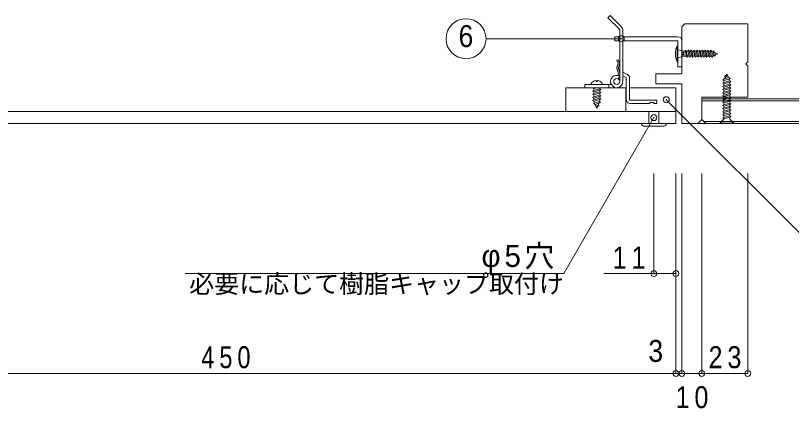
# Model space of a CAD drawing. Units: millimetres at full size, sheet at 1:5. Extents: x -4894 to 1000, y -688 to 1104.
# Drawn here: x 305.5 to 693.9, y -454.5 to -257.9 of the extents above; entities that cross this region are included whole.
import ezdxf
from ezdxf.enums import TextEntityAlignment as Align

# ---------------------------------------------------------------- set-up
doc = ezdxf.new("R2010")
doc.units = ezdxf.units.MM
doc.header["$LTSCALE"] = 5
doc.header["$PDMODE"] = 32
doc.header["$PDSIZE"] = 3
doc.linetypes.add('DASHED1', pattern=[1.8, 1.2, -0.6])
for name, color, linetype, lineweight in [('2-0_ＫＢ製品', 2, 'Continuous', 9), ('2-1_躯体', 3, 'Continuous', 9), ('2-3_寸法', 4, 'Continuous', 9), ('2-4_引出線字', 4, 'Continuous', 9), ('2-5_文字', 7, 'Continuous', 9), ('2-8_他製品', 7, 'Continuous', 9), ('2-9_他製品', 7, 'Continuous', 9), ('2-A_ベース', 3, 'Continuous', 9), ('2-B_2-Bﾚｲﾔ', 7, 'Continuous', 9)]:
    doc.layers.add(name, color=color, linetype=linetype, lineweight=lineweight)
doc.styles.add('HGｺﾞｼｯｸM', font='')
doc.styles.get('HGｺﾞｼｯｸM').set_extended_font_data('HGｺﾞｼｯｸM')

# ---------------------------------------------------------------- blocks, each defined once
blk = doc.blocks.new('軽天フレキ3.5×25')
at = {"layer": '2-B_2-Bﾚｲﾔ'}
for p, q in [((-9.782, -1.065), (-10.462, 0.848)), ((-9.7, 1.164), (-9.02, -1.38)), ((-7.227, 1.532), (-8.153, 1.532)), ((-5.637, 1.532), (-6.563, 1.532)), ((-4.047, 1.532), (-4.973, 1.532)), ((-2.457, 1.532), (-3.383, 1.532)), ((-1.793, 1.532), (-0.867, 1.532)), ((-0.203, 1.532), (0.723, 1.532)), ((1.387, 1.532), (2.313, 1.532)), ((2.977, 1.532), (3.903, 1.532)), ((4.567, 1.532), (5.493, 1.532)), ((6.157, 1.532), (7.083, 1.532)), ((7.747, 1.532), (8.673, 1.532)), ((9.337, 1.532), (10.319, 1.532)), ((12.319, 3.532), (10.319, 1.532)), ((12.319, -3.468), (12.319, 3.532)), ((12.319, 3.532), (12.569, 3.532)), ((12.569, -3.468), (12.569, 3.532)), ((-6.432, -1.468), (-7.358, -1.468)), ((-4.842, -1.468), (-5.768, -1.468)), ((-3.252, -1.468), (-4.178, -1.468)), ((-1.662, -1.468), (-2.588, -1.468)), ((-0.998, -1.468), (-0.072, -1.468)), ((0.592, -1.468), (1.518, -1.468)), ((2.182, -1.468), (3.108, -1.468)), ((3.772, -1.468), (4.698, -1.468)), ((5.362, -1.468), (6.288, -1.468)), ((6.952, -1.468), (7.878, -1.468)), ((8.542, -1.468), (9.468, -1.468)), ((10.132, -1.468), (10.319, -1.468)), ((12.319, -3.468), (10.319, -1.468)), ((12.569, -3.468), (12.319, -3.468))]:
    blk.add_line(p, q, dxfattribs=at)
for points in [[(-8.022, -1.468), (-9.02, -1.38), (-9.31, -1.883), (-9.782, -1.065), (-10.747, -0.665), (-11.037, -1.167), (-11.51, -0.349), (-12.431, 0.032), (-10.462, 0.848), (-9.99, 1.666), (-9.7, 1.164), (-8.817, 1.532)], [(-11.51, -0.349), (-11.297, 0.187), (-10.747, -0.665)]]:
    blk.add_lwpolyline(points, dxfattribs=at)
for points in [[(-8.485, 2.107), (-8.817, 1.532), (-8.022, -1.468), (-7.69, -2.043), (-7.358, -1.468), (-8.153, 1.532)], [(-6.895, 2.107), (-7.227, 1.532), (-6.432, -1.468), (-6.1, -2.043), (-5.768, -1.468), (-6.563, 1.532)], [(-5.305, 2.107), (-5.637, 1.532), (-4.842, -1.468), (-4.51, -2.043), (-4.178, -1.468), (-4.973, 1.532)], [(-3.715, 2.107), (-4.047, 1.532), (-3.252, -1.468), (-2.92, -2.043), (-2.588, -1.468), (-3.383, 1.532)], [(-2.125, 2.107), (-2.457, 1.532), (-1.662, -1.468), (-1.33, -2.043), (-0.998, -1.468), (-1.793, 1.532)], [(-0.535, 2.107), (-0.867, 1.532), (-0.072, -1.468), (0.26, -2.043), (0.592, -1.468), (-0.203, 1.532)], [(1.055, 2.107), (0.723, 1.532), (1.518, -1.468), (1.85, -2.043), (2.182, -1.468), (1.387, 1.532)], [(2.645, 2.107), (2.313, 1.532), (3.108, -1.468), (3.44, -2.043), (3.772, -1.468), (2.977, 1.532)], [(4.235, 2.107), (3.903, 1.532), (4.698, -1.468), (5.03, -2.043), (5.362, -1.468), (4.567, 1.532)], [(5.825, 2.107), (5.493, 1.532), (6.288, -1.468), (6.62, -2.043), (6.952, -1.468), (6.157, 1.532)], [(7.415, 2.107), (7.083, 1.532), (7.878, -1.468), (8.21, -2.043), (8.542, -1.468), (7.747, 1.532)], [(9.005, 2.107), (8.673, 1.532), (9.468, -1.468), (9.8, -2.043), (10.132, -1.468), (9.337, 1.532)]]:
    blk.add_lwpolyline(points, close=True, dxfattribs=at)

msp = doc.modelspace()

# ---------------------------------------------------------------- linework, layer by layer
at = {"layer": '2-0_ＫＢ製品'}
for p, q in [((186, -306), (636, -306)), ((636, -312), (636, -306)), ((186, -312), (636, -312))]:
    msp.add_line(p, q, dxfattribs=at)
at = {"layer": '2-0_ＫＢ製品', "linetype": 'DASHED1'}
for p, q in [((622.5, -312), (622.5, -306)), ((627.5, -312), (627.5, -306))]:
    msp.add_line(p, q, dxfattribs=at)
at = {"layer": '2-1_躯体'}
for p, q in [((611.2, -294), (581, -294)), ((581, -306), (581, -294)), ((611, -294), (611, -306)), ((612.8, -294), (636, -294)), ((636, -306), (636, -294)), ((649, -310), (649, -299.5)), ((797, -299.5), (649, -299.5)), ((797, -300.5), (649, -300.5)), ((636, -306), (581, -306)), ((649, -310), (651, -312)), ((797, -311), (650, -311)), ((651, -312), (797, -312))]:
    msp.add_line(p, q, dxfattribs=at)
at = {"layer": '2-3_寸法'}
for p, q in [((625, -387), (625, -337)), ((636, -387), (636, -337)), ((639, -437), (639, -337)), ((649, -437), (649, -337)), ((672, -337), (672, -437)), ((636, -387), (600, -387)), ((636, -437), (636, -387)), ((186, -437), (636, -437)), ((636, -437), (639, -437)), ((639, -437), (649, -437)), ((649, -437), (672, -437))]:
    msp.add_line(p, q, dxfattribs=at)
for p in [(625, -387), (636, -387), (636, -437), (639, -437), (649, -437), (672, -437)]:
    msp.add_point(p, dxfattribs=at)
at = {"layer": '2-4_引出線字'}
for p, q in [((608.671, -269.5), (541, -269.5)), ((631.2, -300), (711.129, -379.929)), ((625, -309), (579.967, -387)), ((390.4, -387), (579.967, -387))]:
    msp.add_line(p, q, dxfattribs=at)
msp.add_circle((531, -269.5), 10, dxfattribs=at)
for p in [(608.671, -269.5), (631.2, -300), (625, -309), (672, -437)]:
    msp.add_point(p, dxfattribs=at)
at = {"layer": '2-8_他製品'}
for p, q in [((637, -268.5), (609.5, -268.5)), ((609.5, -270.5), (637, -270.5)), ((637, -283.5), (637, -270.5)), ((639, -270.5), (639, -283.5)), ((637, -283.5), (639, -283.5)), ((618.5, -312), (631.5, -312)), ((629.627, -313.3), (620.373, -313.3)), ((651, -312), (647, -312))]:
    msp.add_line(p, q, dxfattribs=at)
msp.add_lwpolyline([(607.9, -268.5), (605.5, -268.5), (605.5, -270.5), (607.9, -270.5)], dxfattribs=at)
for centre, start, end in [((637, -270.5), 0, 90), ((620.373, -311.3), 200.48732, 270), ((629.627, -311.3), 270, 339.51268)]:
    msp.add_arc(centre, 2, start, end, dxfattribs=at)
at = {"layer": '2-9_他製品', "lineweight": 18}
for p, q in [((603.163, -257.9), (602.031, -259.031)), ((607.9, -264.9), (602.031, -259.031)), ((608.621, -263.359), (603.163, -257.9)), ((607.9, -290.9), (607.9, -264.9)), ((609.5, -290.9), (609.5, -265.48)), ((607.2, -282), (606.457, -280.277)), ((607.2, -282), (606.457, -283.723)), ((607.843, -282.277), (607.1, -284)), ((606.433, -284.211), (607.653, -288.064)), ((607.1, -284), (607.9, -286.527)), ((611.73, -287.371), (609.5, -286.2)), ((607.9, -288.187), (607.126, -289.587)), ((611.2, -288.9), (609.5, -288.007)), ((611.2, -299.9), (611.2, -288.9)), ((603.687, -292.4), (590.4, -292.4)), ((590.4, -292.4), (590.4, -294)), ((606.4, -294), (590.4, -294)), ((602.4, -294), (602.4, -292.4)), ((622.9, -301.9), (613.2, -301.9)), ((624.9, -301.4), (622.9, -301.4)), ((622.9, -301.9), (622.9, -301.4)), ((624.9, -301.9), (624.9, -301.4)), ((626.4, -301.9), (624.9, -301.9)), ((626.4, -301.9), (626.4, -300.3))]:
    msp.add_line(p, q, dxfattribs=at)
for points in [[(607.843, -281.723), (607.1, -280), (606.457, -280.277)], [(626.4, -300.3), (612.8, -300.3), (612.8, -289.141)]]:
    msp.add_lwpolyline(points, dxfattribs=at)
msp.add_circle((606.4, -290.9), 1.5, dxfattribs=at)
for centre, radius, start, end in [((606.5, -265.48), 3, 360, 45), ((607.2, -282), 0.7, 336.67699, 23.32301), ((607.1, -284), 0.7, 156.67699, 197.56773), ((610.8, -289.141), 2, 360, 62.3), ((606.4, -290.9), 3.1, 61.06146, 360), ((613.2, -299.9), 2, 180, 270.00001)]:
    msp.add_arc(centre, radius, start, end, dxfattribs=at)
at = {"layer": '2-A_ベース'}
for p, q in [((640.5, -262), (639, -263.5)), ((639, -263.5), (639, -276)), ((640.5, -262), (672, -262)), ((640, -277), (639, -276)), ((671, -282), (672, -283)), ((672, -283), (672, -298.8)), ((626, -287), (639, -287)), ((626, -292), (626, -287)), ((626, -292), (639, -292)), ((649, -310), (649, -298.8)), ((672, -298.8), (649, -298.8))]:
    msp.add_line(p, q, dxfattribs=at)
for points in [[(671, -282), (672, -281), (672, -262)], [(640, -277), (639, -278), (639, -287)], [(649, -310), (647, -312), (639, -312), (639, -292)]]:
    msp.add_lwpolyline(points, dxfattribs=at)
at = {"layer": '2-B_2-Bﾚｲﾔ'}
for p, q in [((636.7, -273), (637, -273)), ((636.7, -273), (636.7, -281)), ((637, -273), (637, -281)), ((637, -275), (640, -275.7)), ((640, -275.7), (640.593, -275.7)), ((640, -275.7), (640, -278.3)), ((641.199, -275.7), (641.993, -275.7)), ((642.599, -275.7), (643.393, -275.7)), ((643.999, -275.7), (644.793, -275.7)), ((645.399, -275.7), (646.193, -275.7)), ((646.799, -275.7), (647.593, -275.7)), ((648.199, -275.7), (648.993, -275.7)), ((649.599, -275.7), (650.393, -275.7)), ((650.999, -275.7), (651.793, -275.7)), ((652.399, -275.7), (653.193, -275.7)), ((653.799, -275.7), (654.711, -276.052)), ((640, -278.3), (637, -279)), ((640, -278.3), (641.293, -278.3)), ((641.899, -278.3), (642.693, -278.3)), ((643.299, -278.3), (644.093, -278.3)), ((644.699, -278.3), (645.493, -278.3)), ((646.099, -278.3), (646.893, -278.3)), ((647.499, -278.3), (648.293, -278.3)), ((648.899, -278.3), (649.693, -278.3)), ((650.299, -278.3), (651.093, -278.3)), ((651.699, -278.3), (652.493, -278.3)), ((653.099, -278.3), (653.893, -278.3)), ((654.61, -277.99), (655.211, -277.741)), ((636.7, -281), (637, -281)), ((596.069, -290.524), (596.084, -290.898)), ((593.685, -291.997), (593.65, -292.4)), ((593.65, -292.4), (599.15, -292.4)), ((594.487, -294), (594.325, -294.094)), ((594.325, -294.094), (594.9, -294.426)), ((594.9, -294.426), (596.507, -294)), ((594.9, -294.426), (594.9, -295.352)), ((597.9, -294), (597.9, -294.557)), ((599.115, -291.997), (599.15, -292.4)), ((594.9, -295.352), (594.325, -295.684)), ((594.325, -295.684), (594.9, -296.016)), ((594.9, -296.942), (594.325, -297.274)), ((594.325, -297.274), (594.9, -297.606)), ((594.9, -298.532), (594.325, -298.864)), ((594.325, -298.864), (594.9, -299.196)), ((594.9, -296.016), (594.9, -296.942)), ((594.9, -297.606), (594.9, -298.532)), ((597.9, -295.221), (597.9, -296.147)), ((597.9, -296.811), (597.9, -297.737)), ((597.9, -298.401), (597.9, -299.327)), ((594.9, -300.122), (594.325, -300.454)), ((594.325, -300.454), (594.9, -300.786)), ((594.9, -299.196), (594.9, -300.122)), ((595.269, -301.669), (597.813, -300.989)), ((597.497, -301.752), (595.585, -302.431))]:
    msp.add_line(p, q, dxfattribs=at)
for points in [[(641.293, -278.3), (640.593, -275.7), (640.896, -275.175), (641.199, -275.7), (641.899, -278.3), (641.596, -278.825)], [(642.693, -278.3), (641.993, -275.7), (642.296, -275.175), (642.599, -275.7), (643.299, -278.3), (642.996, -278.825)], [(644.093, -278.3), (643.393, -275.7), (643.696, -275.175), (643.999, -275.7), (644.699, -278.3), (644.396, -278.825)], [(645.493, -278.3), (644.793, -275.7), (645.096, -275.175), (645.399, -275.7), (646.099, -278.3), (645.796, -278.825)], [(646.893, -278.3), (646.193, -275.7), (646.496, -275.175), (646.799, -275.7), (647.499, -278.3), (647.196, -278.825)], [(648.293, -278.3), (647.593, -275.7), (647.896, -275.175), (648.199, -275.7), (648.899, -278.3), (648.596, -278.825)], [(649.693, -278.3), (648.993, -275.7), (649.296, -275.175), (649.599, -275.7), (650.299, -278.3), (649.996, -278.825)], [(651.093, -278.3), (650.393, -275.7), (650.696, -275.175), (650.999, -275.7), (651.699, -278.3), (651.396, -278.825)], [(652.493, -278.3), (651.793, -275.7), (652.096, -275.175), (652.399, -275.7), (653.099, -278.3), (652.796, -278.825)], [(653.799, -275.7), (654.61, -277.99), (654.179, -278.737), (653.893, -278.3), (653.193, -275.7), (653.496, -275.175)], [(654.976, -275.593), (655.407, -276.34), (655.907, -277.453), (655.476, -278.2), (655.211, -277.741), (654.711, -276.052)]]:
    msp.add_lwpolyline(points, close=True, dxfattribs=at)
for points in [[(655.407, -276.34), (657, -277), (655.907, -277.453)], [(596.731, -290.524), (596.716, -290.898), (596.084, -290.898)], [(594.9, -296.016), (597.9, -295.221), (598.475, -294.889), (597.9, -294.557), (594.9, -295.352)], [(594.9, -297.606), (597.9, -296.811), (598.475, -296.479), (597.9, -296.147), (594.9, -296.942)], [(594.9, -299.196), (597.9, -298.401), (598.475, -298.069), (597.9, -297.737), (594.9, -298.532)], [(597.9, -299.991), (597.813, -300.989), (598.315, -301.279), (597.497, -301.752), (597.097, -302.716), (597.6, -303.006), (596.782, -303.479), (596.4, -304.4), (595.585, -302.431), (594.767, -301.959)], [(594.767, -301.959), (595.269, -301.669), (594.9, -300.786)], [(594.9, -300.786), (597.9, -299.991), (598.475, -299.659), (597.9, -299.327), (594.9, -300.122)], [(596.782, -303.479), (596.246, -303.266), (597.097, -302.716)]]:
    msp.add_lwpolyline(points, dxfattribs=at)
for centre, radius, start, end in [((645.139, -277), 9.339, 154.63876, 205.36124), ((596.4, -293.9), 3.5, 98.53957, 133.42672), ((595.866, -290.722), 0.284, 44.18718, 87.06173), ((596.934, -290.722), 0.284, 92.93827, 135.81282), ((596.4, -293.9), 3.5, 46.57328, 81.46043), ((594.681, -292.084), 1, 133.42672, 175), ((598.119, -292.084), 1, 5, 46.57328)]:
    msp.add_arc(centre, radius, start, end, dxfattribs=at)

# ---------------------------------------------------------------- block references
at = {"layer": '2-B_2-Bﾚｲﾔ', "rotation": 270}
msp.add_blockref('軽天フレキ3.5×25', (661.468, -299.431), dxfattribs=at)

# ---------------------------------------------------------------- texts
at = {"layer": '2-3_寸法', "color": 7, "style": 'HGｺﾞｼｯｸM', "width": 0.9}
msp.add_text('3', height=11, dxfattribs=at).set_placement((622.25, -434.5), align=Align.BOTTOM_LEFT)
at = {"layer": '2-3_寸法', "color": 7, "char_height": 11, "attachment_point": 7, "style": 'HGｺﾞｼｯｸM'}
for s, insert in [('\\T1.36;\\W0.85;11', (604.375, -384.5)), ('\\T1.38;\\W0.8;450', (398.5, -434.5)), ('\\T1.36;\\W0.85;23', (652.375, -434.5)), ('\\T1.36;\\W0.85;10', (635.875, -454.5))]:
    msp.add_mtext(s, dxfattribs=dict(at, insert=insert))
at = {"layer": '2-5_文字', "style": 'HGｺﾞｼｯｸM', "width": 0.9}
msp.add_text('6', height=11, dxfattribs=at).set_placement((527.25, -277), align=Align.BOTTOM_LEFT)
at = {"layer": '2-5_文字', "style": 'HGｺﾞｼｯｸM'}
msp.add_text('必要に応じて樹脂キャップ取付け', height=9.164, dxfattribs=at).set_placement((392.467, -399.5), align=Align.BOTTOM_LEFT)
at = {"layer": '2-5_文字', "insert": (538.717, -387), "char_height": 11, "attachment_point": 7, "style": 'HGｺﾞｼｯｸM'}
msp.add_mtext('\\T1.21;φ5穴', dxfattribs=at)

doc.saveas('drawing.dxf')
